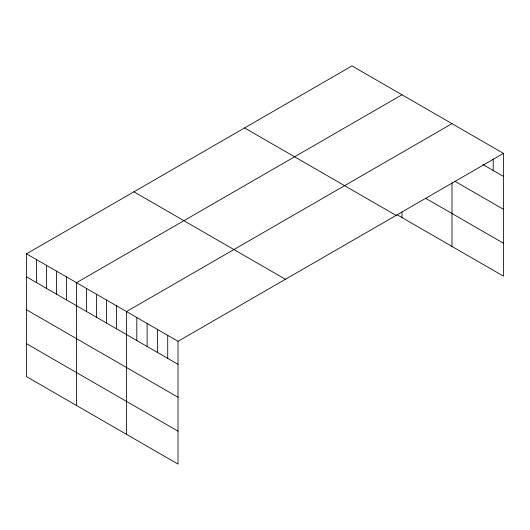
<?xml version="1.0" encoding="UTF-8"?>
<svg xmlns="http://www.w3.org/2000/svg" width="530" height="530" viewBox="0 0 530 530"><rect width="100%" height="100%" fill="white"/><g stroke="black" fill="none" stroke-linecap="round" stroke-linejoin="round"><path stroke-width="0.79" d="M26.5 253.83L178.02 341.307L178.02 464.088L26.5 376.605L26.5 253.83L351.98 65.912L503.5 153.395L503.5 276.17L396.977 214.67M401.978 94.784L76.505 282.695L76.505 405.47M451.984 123.656L126.504 311.567L126.504 434.342M178.02 341.307L503.5 153.395M482.896 164.512L503.5 176.41M454.727 181.174L503.5 209.33M425.55 198.246L503.5 243.25M244.569 127.929L396.095 215.405M133.904 191.814L285.431 279.297M26.5 276.846L178.02 364.322M26.5 309.765L178.02 397.242M26.5 343.685L178.02 431.162M493.198 158.954L493.198 170.461M451.984 182.817L451.984 246.43M401.978 212.073L401.978 217.558M167.719 335.357L167.719 358.373M157.417 329.408L157.417 352.423M147.115 323.466L147.115 346.474M136.806 317.516L136.806 340.532M116.507 305.79L116.507 328.805M106.503 300.02L106.503 323.035M96.506 294.243L96.506 317.258M86.503 288.472L86.503 311.488M66.502 276.925L66.502 299.94M56.505 271.148L56.505 294.163M46.501 265.378L46.501 288.393M36.504 259.601L36.504 282.616"/></g></svg>
